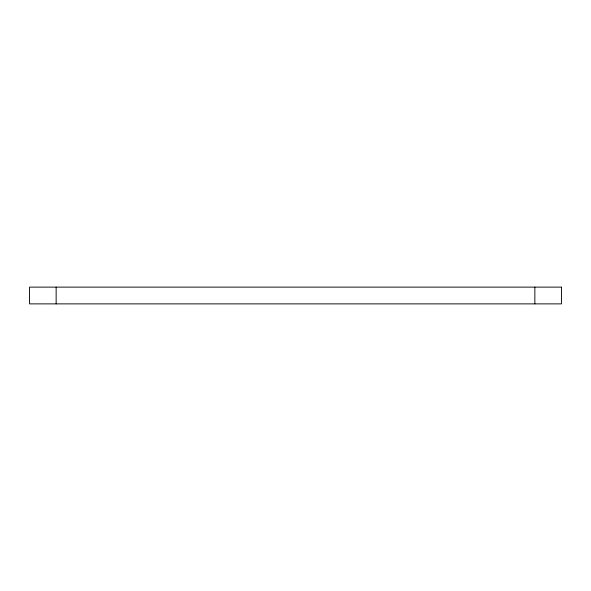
<?xml version="1.0" encoding="UTF-8"?>
<svg xmlns="http://www.w3.org/2000/svg" width="591" height="591" viewBox="0 0 591 591"><rect width="100%" height="100%" fill="white"/><g stroke="black" fill="none" stroke-linecap="round" stroke-linejoin="round"><path stroke-width="0.89" d="M534.855 287.123L534.855 303.877M56.145 287.123L56.145 303.877M561.45 287.123L29.55 287.123L29.55 303.877L561.45 303.877L561.45 287.123"/></g></svg>
